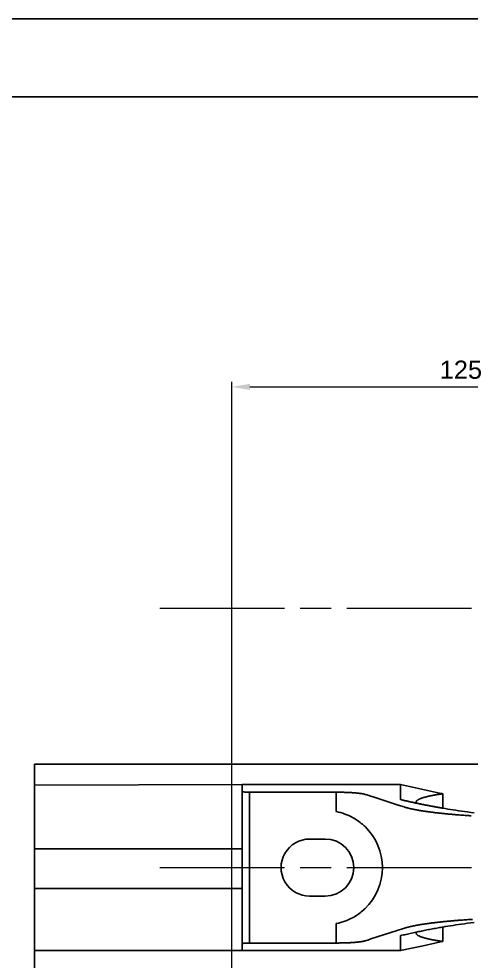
# Model space of a CAD drawing. Header units: millimetres. Extents: x 1269 to 5832, y 527 to 3540.
# Drawn here: x 1930 to 2017.1, y 2620.5 to 2802.1 of the extents above; entities that cross this region are included whole.
import ezdxf

# ---------------------------------------------------------------- set-up
doc = ezdxf.new("R2010")
doc.units = ezdxf.units.MM
doc.linetypes.add('ACAD_ISO08W100', pattern=[36, 24, -3, 6, -3])
doc.linetypes.add('phl_thick', pattern=[0])
doc.layers.add('AM_5', color=7, linetype='Continuous', lineweight=50)
for name, color, linetype in [('HIDDEN', 7, 'Continuous'), ('projection', 7, 'Continuous'), ('THICK', 7, 'Continuous')]:
    doc.layers.add(name, color=color, linetype=linetype)
doc.styles.get("Standard").update_dxf_attribs({"font": 'arial.ttf'})
doc.dimstyles.new('AM_ISO$0', dxfattribs={"dimtxt": 3.5, "dimasz": 3.5, "dimexe": 1, "dimexo": 1, "dimgap": 1.5, "dimtad": 1, "dimdsep": 46, "dimtxsty": 'Standard', "dimcen": 0, "dimclrd": 256, "dimclre": 256, "dimclrt": 7, "dimadec": 0, "dimazin": 2, "dimtp": 0.1, "dimtm": 0.1, "dimtfac": 0.71, "dimtdec": 3, "dimtmove": 0, "dimatfit": 3, "dimfxl": 1, "dimlwd": -1, "dimlwe": -1, "dimarcsym": 1})

# ---------------------------------------------------------------- blocks, each defined once
blk = doc.blocks.new('*D207')
at = {"layer": 'AM_5', "linetype": 'ByBlock', "lineweight": 9, "transparency": 16777216}
for p, q in [((1970.98, 2603.56), (1970.98, 2732.18)), ((1974.48, 2731.18), (2092.48, 2731.18)), ((2095.98, 2603.56), (2095.98, 2732.18))]:
    blk.add_line(p, q, dxfattribs=at)
at = {"layer": 'AM_5', "transparency": 16777216}
for points in [[(1974.48, 2731.77), (1974.48, 2730.6), (1970.98, 2731.18)], [(2092.48, 2731.77), (2092.48, 2730.6), (2095.98, 2731.18)]]:
    blk.add_solid(points, dxfattribs=at)
at = {"layer": 'Defpoints', "color": 0, "transparency": 16777216}
for p in [(2095.98, 2731.18), (1970.98, 2602.56), (2095.98, 2602.56)]:
    blk.add_point(p, dxfattribs=at)
at = {"layer": 'AM_5', "color": 7, "lineweight": 9, "transparency": 16777216, "insert": (2015.1, 2734.47), "char_height": 3.5, "attachment_point": 5}
blk.add_mtext('125', dxfattribs=at)

msp = doc.modelspace()

# ---------------------------------------------------------------- linework, layer by layer
for p, q in [((1821.475, 2802.099), (3010.475, 2802.099)), ((1932.984, 2618.505), (1932.984, 2658.505)), ((1972.984, 2654.553), (1932.984, 2654.424)), ((1972.981, 2642.186), (1932.984, 2642.186)), ((1972.981, 2634.505), (1932.984, 2634.505)), ((1973.03, 2622.553), (1932.984, 2622.553))]:
    msp.add_line(p, q)
at = {"linetype": 'ACAD_ISO08W100', "lineweight": 9}
for p, q in [((1957.134, 2688.553), (2079.452, 2688.553)), ((1957.134, 2638.553), (2075.038, 2638.553))]:
    msp.add_line(p, q, dxfattribs=at)
msp.add_lwpolyline([(1891.475, 2787.099), (2995.475, 2787.099), (2995.475, 1976.099), (1891.475, 1976.099)], close=True)
at = {"layer": 'HIDDEN'}
for points in [[(1972.981, 2653.227), (1972.981, 2653.901), (1972.981, 2654.237), (1972.981, 2654.406), (1972.981, 2654.49), (1972.981, 2654.532), (1972.981, 2654.542), (1972.981, 2654.548), (1972.981, 2654.55), (1972.981, 2654.552), (1972.981, 2654.552), (1972.981, 2654.553), (1972.981, 2654.553), (1972.981, 2654.553), (1972.981, 2654.553), (1972.981, 2654.553), (1972.982, 2654.553), (1972.984, 2654.553), (1973.468, 2654.553), (1988.961, 2654.553), (1996.708, 2654.553), (2000.581, 2654.553), (2002.518, 2654.553), (2003.002, 2654.553), (2003.244, 2654.553), (2003.365, 2654.553), (2003.426, 2654.553), (2003.456, 2654.553), (2003.471, 2654.553), (2003.479, 2654.553), (2003.48, 2654.553), (2003.481, 2654.553), (2003.481, 2654.553), (2003.481, 2654.553), (2003.481, 2654.552), (2003.481, 2654.461), (2003.481, 2652.992), (2003.481, 2652.258), (2003.481, 2651.89), (2003.481, 2651.707), (2003.481, 2651.684), (2003.481, 2651.672), (2003.481, 2651.667), (2003.481, 2651.664), (2003.481, 2651.662), (2003.481, 2651.662), (2003.481, 2651.662), (2003.481, 2651.662), (2003.481, 2651.662), (2003.481, 2651.662), (2003.481, 2651.662), (2003.482, 2651.662), (2003.513, 2651.654), (2003.638, 2651.624), (2003.764, 2651.595), (2003.89, 2651.566), (2004.015, 2651.536), (2004.141, 2651.507), (2004.266, 2651.478), (2004.392, 2651.449), (2004.518, 2651.42), (2004.644, 2651.392), (2004.769, 2651.363), (2004.895, 2651.335), (2005.021, 2651.306), (2005.147, 2651.278), (2005.273, 2651.25), (2005.399, 2651.222), (2005.525, 2651.194), (2005.651, 2651.167), (2005.777, 2651.139), (2005.903, 2651.112), (2006.029, 2651.084), (2006.155, 2651.057), (2006.281, 2651.03), (2006.407, 2651.003), (2006.533, 2650.977), (2006.659, 2650.95), (2006.786, 2650.923), (2006.912, 2650.897), (2007.038, 2650.871), (2007.164, 2650.844), (2007.291, 2650.818), (2007.417, 2650.792), (2007.544, 2650.767), (2007.67, 2650.741), (2007.796, 2650.715), (2007.923, 2650.69), (2008.049, 2650.665), (2008.176, 2650.64), (2008.302, 2650.614), (2008.429, 2650.59), (2008.555, 2650.565), (2008.682, 2650.54), (2008.809, 2650.516), (2008.935, 2650.491), (2009.062, 2650.467), (2009.189, 2650.443), (2009.315, 2650.419), (2009.442, 2650.395), (2009.569, 2650.371), (2009.696, 2650.347), (2009.823, 2650.324), (2009.949, 2650.3), (2010.076, 2650.277), (2010.203, 2650.254), (2010.33, 2650.231), (2010.457, 2650.208), (2010.584, 2650.185), (2010.711, 2650.163), (2010.838, 2650.14), (2010.965, 2650.118), (2011.092, 2650.095), (2011.219, 2650.073), (2011.346, 2650.051), (2011.473, 2650.029), (2011.6, 2650.007), (2011.608, 2650.006), (2011.61, 2650.006), (2011.611, 2650.006), (2011.611, 2650.006), (2011.611, 2650.006), (2011.611, 2650.006), (2011.611, 2650.006), (2011.611, 2650.007), (2011.611, 2650.008), (2011.611, 2650.011), (2011.611, 2650.016), (2011.611, 2650.027), (2011.611, 2650.049), (2011.611, 2650.137), (2011.611, 2650.314), (2011.611, 2650.666), (2011.611, 2651.37), (2011.611, 2652.779)], [(2011.611, 2650.006), (2012.086, 2649.926), (2012.575, 2649.845), (2013.08, 2649.764), (2013.597, 2649.683), (2014.125, 2649.602), (2014.666, 2649.522), (2015.226, 2649.441), (2015.806, 2649.36), (2016.405, 2649.279), (2017.023, 2649.199), (2017.659, 2649.119)], [(1985.981, 2633.053), (1988.981, 2633.053), (1988.981, 2633.053)], [(2017.659, 2627.986), (2017.023, 2627.907), (2016.405, 2627.826), (2015.806, 2627.746), (2015.226, 2627.665), (2014.666, 2627.584), (2014.125, 2627.504), (2013.597, 2627.423), (2013.08, 2627.342), (2012.575, 2627.261), (2012.086, 2627.18), (2011.611, 2627.1)]]:
    msp.add_lwpolyline(points, dxfattribs=at)
msp.add_lwpolyline([(1985.935, 2644.053), (1988.981, 2644.053), (1988.981, 2644.053, -0.9999998), (1988.981, 2633.053)], format="xyb", dxfattribs=at)
at = {"layer": 'projection', "color": 7, "linetype": 'phl_thick'}
msp.add_line((1932.984, 2658.505), (2027.481, 2658.505), dxfattribs=at)
at = {"layer": 'THICK'}
for points in [[(2003.481, 2654.553), (2010.387, 2653.046), (2011.251, 2652.858), (2011.466, 2652.81), (2011.574, 2652.787), (2011.601, 2652.781), (2011.608, 2652.78), (2011.61, 2652.779), (2011.611, 2652.779), (2011.611, 2652.779), (2011.61, 2652.779), (2011.604, 2652.778), (2011.578, 2652.774), (2011.475, 2652.76), (2011.373, 2652.745), (2011.272, 2652.73), (2011.172, 2652.715), (2011.073, 2652.701), (2010.974, 2652.686), (2010.877, 2652.671), (2010.78, 2652.655), (2010.685, 2652.64), (2010.59, 2652.625), (2010.496, 2652.61), (2010.403, 2652.594), (2010.311, 2652.579), (2010.22, 2652.563), (2010.13, 2652.547), (2010.04, 2652.532), (2009.952, 2652.516), (2009.865, 2652.5), (2009.779, 2652.484), (2009.693, 2652.468), (2009.609, 2652.452), (2009.526, 2652.436), (2009.443, 2652.42), (2009.362, 2652.403), (2009.282, 2652.387), (2009.203, 2652.371), (2009.125, 2652.354), (2009.048, 2652.338), (2008.972, 2652.321), (2008.897, 2652.304), (2008.823, 2652.288), (2008.75, 2652.271), (2008.678, 2652.254), (2008.607, 2652.237), (2008.538, 2652.221), (2008.469, 2652.204), (2008.402, 2652.187), (2008.336, 2652.17), (2008.27, 2652.152), (2008.206, 2652.135), (2008.143, 2652.118), (2008.081, 2652.101), (2008.021, 2652.084), (2007.961, 2652.066), (2007.903, 2652.049), (2007.846, 2652.032), (2007.789, 2652.014), (2007.734, 2651.997), (2007.681, 2651.979), (2007.628, 2651.962), (2007.576, 2651.944), (2007.526, 2651.926), (2007.477, 2651.909), (2007.429, 2651.891), (2007.382, 2651.873), (2007.336, 2651.856), (2007.292, 2651.838), (2007.249, 2651.82), (2007.206, 2651.802), (2007.165, 2651.784), (2007.126, 2651.766), (2007.087, 2651.749), (2007.05, 2651.731), (2007.014, 2651.713), (2006.979, 2651.695), (2006.945, 2651.677), (2006.912, 2651.659), (2006.881, 2651.641), (2006.851, 2651.623), (2006.822, 2651.605), (2006.794, 2651.587), (2006.767, 2651.569), (2006.742, 2651.551), (2006.717, 2651.533), (2006.694, 2651.515), (2006.672, 2651.497), (2006.652, 2651.479), (2006.632, 2651.461), (2006.614, 2651.443), (2006.597, 2651.425), (2006.581, 2651.406), (2006.566, 2651.388), (2006.553, 2651.37), (2006.54, 2651.352), (2006.529, 2651.334), (2006.519, 2651.316), (2006.51, 2651.298), (2006.503, 2651.28), (2006.496, 2651.262), (2006.491, 2651.244), (2006.487, 2651.226), (2006.484, 2651.208), (2006.482, 2651.191), (2006.481, 2651.173), (2006.481, 2651.154), (2006.483, 2651.136), (2006.486, 2651.118), (2006.49, 2651.1), (2006.495, 2651.082), (2006.502, 2651.063), (2006.509, 2651.045), (2006.518, 2651.027), (2006.528, 2651.009), (2006.539, 2650.991), (2006.552, 2650.973)], [(2003.481, 2622.553), (2007.868, 2623.51), (2010.062, 2623.989), (2011.159, 2624.228), (2011.433, 2624.288), (2011.57, 2624.318), (2011.605, 2624.325), (2011.609, 2624.326), (2011.611, 2624.327), (2011.611, 2624.328), (2011.611, 2624.33), (2011.611, 2624.336), (2011.611, 2624.36), (2011.611, 2624.547), (2011.611, 2626.043), (2011.611, 2626.792), (2011.611, 2626.979), (2011.611, 2627.072), (2011.611, 2627.096), (2011.611, 2627.099), (2011.611, 2627.099), (2011.611, 2627.1), (2011.611, 2627.1), (2011.611, 2627.1), (2011.611, 2627.1), (2011.61, 2627.1), (2011.608, 2627.099), (2011.54, 2627.088), (2011.27, 2627.041), (2011, 2626.994), (2010.73, 2626.947), (2010.461, 2626.898), (2010.191, 2626.85), (2009.921, 2626.8), (2009.652, 2626.75), (2009.383, 2626.7), (2009.113, 2626.649), (2008.844, 2626.597), (2008.575, 2626.545), (2008.306, 2626.492), (2008.037, 2626.439), (2007.769, 2626.385), (2007.5, 2626.33), (2007.232, 2626.275), (2006.963, 2626.22), (2006.695, 2626.163), (2006.427, 2626.107), (2006.159, 2626.049), (2005.891, 2625.991), (2005.623, 2625.933), (2005.356, 2625.874), (2005.088, 2625.814), (2004.821, 2625.754), (2004.554, 2625.694), (2004.286, 2625.632), (2004.019, 2625.57), (2003.753, 2625.508), (2003.486, 2625.445), (2003.482, 2625.444), (2003.481, 2625.444), (2003.481, 2625.444), (2003.481, 2625.444), (2003.481, 2625.444), (2003.481, 2625.443), (2003.481, 2625.443), (2003.481, 2625.441), (2003.481, 2625.438), (2003.481, 2625.414), (2003.481, 2625.365), (2003.481, 2625.17), (2003.481, 2623.61), (2003.481, 2622.829), (2003.481, 2622.634), (2003.481, 2622.586), (2003.481, 2622.561), (2003.481, 2622.555), (2003.481, 2622.554), (2003.481, 2622.553), (2003.481, 2622.553), (2003.481, 2622.553), (2003.481, 2622.553), (2003.48, 2622.553), (2003.478, 2622.553), (2003.474, 2622.553), (2003.442, 2622.553), (2003.313, 2622.553), (2002.284, 2622.553), (1998.169, 2622.553), (1981.71, 2622.553), (1973.48, 2622.553), (1973.223, 2622.553), (1973.094, 2622.553), (1973.03, 2622.553), (1972.997, 2622.553), (1972.981, 2622.553), (1972.981, 2622.553), (1972.981, 2622.553), (1972.981, 2622.553), (1972.981, 2622.553), (1972.981, 2622.553), (1972.981, 2622.554), (1972.981, 2622.576), (1972.981, 2622.621), (1972.981, 2622.71), (1972.981, 2622.889), (1972.981, 2623.604), (1972.981, 2623.783), (1972.981, 2623.872), (1972.981, 2623.878), (1972.981, 2623.878), (1972.981, 2623.886), (1972.981, 2623.901), (1972.981, 2623.932), (1972.981, 2623.994), (1972.981, 2624.242), (1972.981, 2624.737), (1972.981, 2625.727), (1972.981, 2633.646), (1972.981, 2649.485), (1972.981, 2651.465), (1972.981, 2652.454), (1972.981, 2652.949), (1972.981, 2653.197), (1972.981, 2653.212), (1972.981, 2653.22), (1972.981, 2653.224), (1972.981, 2653.226), (1972.981, 2653.227), (1972.981, 2653.227), (1972.981, 2653.227), (1972.981, 2653.227), (1972.981, 2653.227), (1972.981, 2653.226), (1972.981, 2653.224), (1972.982, 2653.222), (1972.983, 2653.22), (1972.984, 2653.217), (1972.986, 2653.215), (1972.988, 2653.213), (1972.991, 2653.21), (1972.994, 2653.208), (1972.997, 2653.206), (1973, 2653.203), (1973.004, 2653.201), (1973.009, 2653.199), (1973.014, 2653.196), (1973.019, 2653.194), (1973.024, 2653.192), (1973.03, 2653.189), (1973.037, 2653.187), (1973.044, 2653.185), (1973.051, 2653.182), (1973.059, 2653.18), (1973.067, 2653.178), (1973.075, 2653.175), (1973.084, 2653.173), (1973.094, 2653.171), (1973.103, 2653.168), (1973.114, 2653.166), (1973.124, 2653.164), (1973.135, 2653.161), (1973.147, 2653.159), (1973.159, 2653.157), (1973.171, 2653.155), (1973.184, 2653.152), (1973.197, 2653.15), (1973.211, 2653.148), (1973.225, 2653.146), (1973.239, 2653.144), (1973.254, 2653.141), (1973.269, 2653.139), (1973.284, 2653.137), (1973.3, 2653.135), (1973.317, 2653.133), (1973.333, 2653.131), (1973.35, 2653.129), (1973.368, 2653.127), (1973.385, 2653.125), (1973.403, 2653.124), (1973.422, 2653.122), (1973.44, 2653.12), (1973.459, 2653.118), (1973.479, 2653.116), (1973.498, 2653.115), (1973.518, 2653.113), (1973.538, 2653.111), (1973.558, 2653.11), (1973.579, 2653.108), (1973.6, 2653.107), (1973.621, 2653.105), (1973.642, 2653.104), (1973.664, 2653.102), (1973.686, 2653.101), (1973.729, 2653.099), (1973.774, 2653.096), (1973.819, 2653.094), (1973.865, 2653.092), (1973.911, 2653.09), (1973.957, 2653.088), (1974.003, 2653.087), (1974.05, 2653.085), (1974.143, 2653.083), (1974.189, 2653.082), (1974.235, 2653.082), (1974.281, 2653.081), (1974.326, 2653.081), (1974.371, 2653.08), (1974.415, 2653.08), (1974.427, 2653.08), (1974.429, 2653.08), (1974.431, 2653.08), (1974.431, 2653.08), (1974.431, 2653.08), (1974.431, 2653.08), (1974.431, 2653.079), (1974.431, 2653.077), (1974.431, 2653.073), (1974.431, 2653.058), (1974.431, 2652.935), (1974.431, 2652.445), (1974.431, 2651.465), (1974.431, 2647.545), (1974.431, 2639.705), (1974.431, 2624.025)], [(1974.431, 2653.08), (1983.794, 2653.08), (1988.475, 2653.08), (1990.816, 2653.08), (1991.108, 2653.08), (1991.111, 2653.08), (1991.111, 2653.08), (1991.113, 2653.08), (1991.116, 2653.08), (1991.122, 2653.08), (1991.134, 2653.08), (1991.158, 2653.08), (1991.205, 2653.08), (1991.397, 2653.079), (1991.591, 2653.078), (1991.786, 2653.076), (1991.982, 2653.073), (1992.179, 2653.07), (1992.375, 2653.066), (1992.572, 2653.061), (1992.768, 2653.056), (1992.964, 2653.049), (1993.158, 2653.042), (1993.35, 2653.034), (1993.446, 2653.03), (1993.541, 2653.026), (1993.635, 2653.021), (1993.729, 2653.017), (1993.822, 2653.012), (1993.914, 2653.007), (1994.005, 2653.002), (1994.096, 2652.996), (1994.185, 2652.991), (1994.274, 2652.985), (1994.362, 2652.979), (1994.448, 2652.973), (1994.534, 2652.967), (1994.618, 2652.96), (1994.702, 2652.954), (1994.784, 2652.947), (1994.864, 2652.94), (1994.944, 2652.933), (1995.022, 2652.926), (1995.099, 2652.919), (1995.174, 2652.911), (1995.248, 2652.904), (1995.321, 2652.896), (1995.392, 2652.889), (1995.462, 2652.881), (1995.53, 2652.873), (1995.596, 2652.865), (1995.661, 2652.856), (1995.724, 2652.848), (1995.786, 2652.84), (1995.846, 2652.831), (1995.904, 2652.823), (1995.961, 2652.814), (1996.016, 2652.805), (1996.07, 2652.797), (1996.121, 2652.788), (1996.171, 2652.779), (1996.22, 2652.77), (1996.266, 2652.761), (1996.311, 2652.752), (1996.354, 2652.743), (1996.396, 2652.734), (1996.435, 2652.725), (1996.473, 2652.716), (1996.51, 2652.706), (1996.544, 2652.697), (1996.577, 2652.688), (1996.609, 2652.679), (1996.638, 2652.67), (1996.642, 2652.668), (1996.642, 2652.668), (1996.643, 2652.668), (1996.644, 2652.668), (1996.648, 2652.666), (1996.656, 2652.664), (1996.689, 2652.653), (1996.756, 2652.632), (1997.021, 2652.546), (1997.551, 2652.375), (1998.612, 2652.034), (2000.734, 2651.35), (2002.855, 2650.667), (2003.916, 2650.325), (2004.182, 2650.24), (2004.198, 2650.234), (2004.202, 2650.233), (2004.207, 2650.232), (2004.217, 2650.228), (2004.255, 2650.216), (2004.334, 2650.192), (2004.414, 2650.167), (2004.497, 2650.143), (2004.583, 2650.118), (2004.67, 2650.094), (2004.76, 2650.07), (2004.852, 2650.045), (2004.946, 2650.021), (2005.042, 2649.996), (2005.091, 2649.984), (2005.141, 2649.972), (2005.191, 2649.96), (2005.242, 2649.948), (2005.293, 2649.936), (2005.345, 2649.923), (2005.397, 2649.911), (2005.45, 2649.899), (2005.504, 2649.887), (2005.558, 2649.875), (2005.612, 2649.863), (2005.668, 2649.851), (2005.723, 2649.839), (2005.78, 2649.827), (2005.837, 2649.815), (2005.894, 2649.803), (2005.952, 2649.791), (2006.011, 2649.779), (2006.07, 2649.767), (2006.13, 2649.755), (2006.19, 2649.743), (2006.251, 2649.731), (2006.312, 2649.719), (2006.374, 2649.707), (2006.437, 2649.695), (2006.5, 2649.683), (2006.564, 2649.671), (2006.628, 2649.66), (2006.693, 2649.648), (2006.758, 2649.636), (2006.824, 2649.624), (2006.891, 2649.612), (2006.958, 2649.601), (2007.026, 2649.589), (2007.163, 2649.565), (2007.302, 2649.542), (2007.443, 2649.519), (2007.587, 2649.496), (2007.733, 2649.473), (2007.881, 2649.45), (2008.031, 2649.427), (2008.184, 2649.404), (2008.339, 2649.382), (2008.495, 2649.359), (2008.654, 2649.337), (2008.816, 2649.314), (2008.979, 2649.292), (2009.145, 2649.27), (2009.312, 2649.248), (2009.482, 2649.226), (2009.654, 2649.205), (2009.828, 2649.183), (2010.004, 2649.162), (2010.182, 2649.14), (2010.362, 2649.119), (2010.544, 2649.098), (2010.728, 2649.078), (2010.914, 2649.057), (2011.102, 2649.036), (2011.292, 2649.016), (2011.484, 2648.996), (2011.678, 2648.976), (2011.874, 2648.956), (2012.071, 2648.936), (2012.271, 2648.917), (2012.472, 2648.897), (2012.675, 2648.878), (2012.88, 2648.859), (2013.087, 2648.84), (2013.295, 2648.822), (2013.505, 2648.803), (2013.717, 2648.785), (2013.93, 2648.767), (2014.145, 2648.749), (2014.362, 2648.731), (2014.58, 2648.714), (2014.8, 2648.697), (2015.022, 2648.679), (2015.245, 2648.663), (2015.469, 2648.646), (2015.695, 2648.629), (2015.922, 2648.613), (2016.151, 2648.597), (2016.381, 2648.581), (2016.612, 2648.566), (2016.845, 2648.55), (2017.078, 2648.535)], [(1991.111, 2649.345), (1991.111, 2653.08)], [(1991.111, 2649.345), (1991.526, 2649.254), (1991.943, 2649.147), (1992.356, 2649.022), (1992.762, 2648.883), (1993.158, 2648.729), (1993.541, 2648.563), (1993.908, 2648.387), (1994.258, 2648.204), (1994.588, 2648.017), (1994.896, 2647.827), (1995.181, 2647.639), (1995.445, 2647.454), (1995.694, 2647.266), (1995.928, 2647.081), (1996.142, 2646.902), (1996.334, 2646.734), (1996.502, 2646.58), (1996.642, 2646.446)], [(1996.642, 2630.66), (1996.502, 2630.525), (1996.334, 2630.372), (1996.142, 2630.203), (1995.928, 2630.024), (1995.694, 2629.839), (1995.445, 2629.652), (1995.181, 2629.467), (1994.896, 2629.279), (1994.588, 2629.089), (1994.258, 2628.901), (1993.908, 2628.718), (1993.541, 2628.542), (1993.158, 2628.377), (1992.762, 2628.223), (1992.356, 2628.083), (1991.943, 2627.959), (1991.526, 2627.851), (1991.111, 2627.761)], [(1972.981, 2623.878), (1972.981, 2623.881), (1972.982, 2623.884), (1972.984, 2623.887), (1972.986, 2623.89), (1972.989, 2623.893), (1972.992, 2623.896), (1972.996, 2623.899), (1973.001, 2623.902), (1973.006, 2623.905), (1973.012, 2623.908), (1973.018, 2623.911), (1973.025, 2623.914), (1973.033, 2623.917), (1973.041, 2623.92), (1973.05, 2623.923), (1973.06, 2623.926), (1973.07, 2623.929), (1973.081, 2623.932), (1973.092, 2623.935), (1973.104, 2623.938), (1973.117, 2623.94), (1973.13, 2623.943), (1973.158, 2623.949), (1973.189, 2623.954), (1973.221, 2623.959), (1973.255, 2623.964), (1973.291, 2623.969), (1973.329, 2623.974), (1973.369, 2623.978), (1973.409, 2623.983), (1973.452, 2623.987), (1973.497, 2623.991), (1973.543, 2623.995), (1973.591, 2623.998), (1973.641, 2624.002), (1973.693, 2624.005), (1973.746, 2624.008), (1973.8, 2624.011), (1973.856, 2624.013), (1973.912, 2624.016), (1973.969, 2624.018), (1974.028, 2624.02), (1974.086, 2624.021), (1974.205, 2624.024), (1974.324, 2624.025), (1974.383, 2624.025), (1974.412, 2624.025), (1974.427, 2624.025), (1974.431, 2624.025), (1974.431, 2624.025), (1974.432, 2624.025), (1974.433, 2624.025), (1974.436, 2624.025), (1974.447, 2624.025), (1974.468, 2624.025), (1974.555, 2624.025), (1975.94, 2624.025), (1981.482, 2624.025), (1987.024, 2624.025), (1989.795, 2624.025), (1990.488, 2624.025), (1990.835, 2624.025), (1991.008, 2624.025), (1991.094, 2624.025), (1991.105, 2624.025), (1991.111, 2624.025), (1991.112, 2624.025), (1991.12, 2624.025), (1991.134, 2624.025), (1991.247, 2624.026), (1991.36, 2624.026), (1991.475, 2624.027), (1991.589, 2624.027), (1991.82, 2624.03), (1992.053, 2624.033), (1992.285, 2624.038), (1992.518, 2624.043), (1992.751, 2624.05), (1992.982, 2624.057), (1993.097, 2624.061), (1993.212, 2624.065), (1993.326, 2624.07), (1993.439, 2624.075), (1993.551, 2624.08), (1993.663, 2624.086), (1993.773, 2624.091), (1993.883, 2624.097), (1993.991, 2624.103), (1994.098, 2624.11), (1994.204, 2624.116), (1994.309, 2624.123), (1994.412, 2624.13), (1994.514, 2624.138), (1994.614, 2624.145), (1994.712, 2624.153), (1994.809, 2624.161), (1994.904, 2624.169), (1994.997, 2624.177), (1995.089, 2624.186), (1995.178, 2624.195), (1995.265, 2624.204), (1995.351, 2624.213), (1995.434, 2624.222), (1995.515, 2624.231), (1995.594, 2624.241), (1995.671, 2624.251), (1995.708, 2624.255), (1995.745, 2624.26), (1995.782, 2624.265), (1995.817, 2624.27), (1995.853, 2624.275), (1995.887, 2624.28), (1995.921, 2624.285), (1995.955, 2624.291), (1995.988, 2624.296), (1996.02, 2624.301), (1996.052, 2624.306), (1996.083, 2624.311), (1996.114, 2624.316), (1996.143, 2624.322), (1996.173, 2624.327), (1996.202, 2624.332), (1996.23, 2624.338), (1996.257, 2624.343), (1996.284, 2624.348), (1996.311, 2624.354), (1996.336, 2624.359), (1996.361, 2624.364), (1996.386, 2624.37), (1996.41, 2624.375), (1996.433, 2624.38), (1996.456, 2624.386), (1996.478, 2624.391), (1996.5, 2624.397), (1996.521, 2624.402), (1996.541, 2624.408), (1996.561, 2624.413), (1996.58, 2624.419), (1996.599, 2624.424), (1996.617, 2624.429), (1996.634, 2624.435), (1996.639, 2624.436), (1996.641, 2624.437), (1996.642, 2624.437), (1996.643, 2624.438), (1996.645, 2624.438), (1996.684, 2624.451), (1996.841, 2624.502), (1997.155, 2624.603), (1997.783, 2624.805), (2002.807, 2626.423), (2004.063, 2626.828), (2004.141, 2626.853), (2004.18, 2626.866), (2004.2, 2626.872), (2004.222, 2626.879), (2004.268, 2626.893), (2004.314, 2626.908), (2004.361, 2626.922), (2004.409, 2626.937), (2004.457, 2626.951), (2004.507, 2626.966), (2004.557, 2626.98), (2004.608, 2626.994), (2004.659, 2627.009), (2004.712, 2627.023), (2004.765, 2627.038), (2004.819, 2627.052), (2004.874, 2627.066), (2004.929, 2627.081), (2004.986, 2627.095), (2005.043, 2627.11), (2005.101, 2627.124), (2005.16, 2627.138), (2005.219, 2627.153), (2005.279, 2627.167), (2005.34, 2627.181), (2005.402, 2627.196), (2005.465, 2627.21), (2005.528, 2627.224), (2005.593, 2627.238), (2005.658, 2627.253), (2005.723, 2627.267), (2005.79, 2627.281), (2005.857, 2627.295), (2005.925, 2627.309), (2005.994, 2627.324), (2006.064, 2627.338), (2006.135, 2627.352), (2006.206, 2627.366), (2006.278, 2627.38), (2006.351, 2627.394), (2006.425, 2627.408), (2006.499, 2627.422), (2006.575, 2627.436), (2006.651, 2627.45), (2006.728, 2627.464), (2006.805, 2627.478), (2006.884, 2627.492), (2006.963, 2627.506), (2007.043, 2627.52), (2007.124, 2627.534), (2007.206, 2627.547), (2007.288, 2627.561), (2007.371, 2627.575), (2007.455, 2627.589), (2007.54, 2627.602), (2007.626, 2627.616), (2007.712, 2627.63), (2007.799, 2627.643), (2007.887, 2627.657), (2007.975, 2627.67), (2008.065, 2627.684), (2008.155, 2627.697), (2008.246, 2627.711), (2008.338, 2627.724), (2008.43, 2627.737), (2008.524, 2627.751), (2008.618, 2627.764), (2008.712, 2627.777), (2008.808, 2627.79), (2008.904, 2627.803), (2009.001, 2627.816), (2009.099, 2627.83), (2009.198, 2627.843), (2009.297, 2627.856), (2009.397, 2627.868), (2009.498, 2627.881), (2009.599, 2627.894), (2009.702, 2627.907), (2009.805, 2627.92), (2009.908, 2627.932), (2010.013, 2627.945), (2010.118, 2627.958), (2010.224, 2627.97), (2010.331, 2627.983), (2010.438, 2627.995), (2010.546, 2628.008), (2010.655, 2628.02), (2010.764, 2628.032), (2010.874, 2628.044), (2010.985, 2628.057), (2011.097, 2628.069), (2011.209, 2628.081), (2011.322, 2628.093), (2011.436, 2628.105), (2011.55, 2628.117), (2011.665, 2628.129), (2011.781, 2628.14), (2011.897, 2628.152), (2012.014, 2628.164), (2012.132, 2628.175), (2012.25, 2628.187), (2012.369, 2628.199), (2012.488, 2628.21), (2012.609, 2628.221), (2012.729, 2628.233), (2012.851, 2628.244), (2012.973, 2628.255), (2013.096, 2628.266), (2013.219, 2628.277), (2013.343, 2628.288), (2013.468, 2628.299), (2013.593, 2628.31), (2013.719, 2628.321), (2013.845, 2628.332), (2013.972, 2628.342), (2014.099, 2628.353), (2014.228, 2628.363), (2014.356, 2628.374), (2014.485, 2628.384), (2014.615, 2628.395), (2014.877, 2628.415), (2015.14, 2628.435), (2015.406, 2628.455), (2015.673, 2628.475), (2015.943, 2628.494), (2016.214, 2628.513), (2016.488, 2628.532), (2016.764, 2628.55), (2017.041, 2628.568), (2017.32, 2628.586)], [(1991.111, 2624.025), (1991.111, 2627.761)], [(2006.552, 2626.133), (2006.541, 2626.118), (2006.532, 2626.103), (2006.523, 2626.088), (2006.515, 2626.073), (2006.508, 2626.058), (2006.502, 2626.043), (2006.497, 2626.028), (2006.492, 2626.013), (2006.488, 2625.998), (2006.485, 2625.983), (2006.483, 2625.968), (2006.482, 2625.954), (2006.481, 2625.939), (2006.481, 2625.924), (2006.482, 2625.909), (2006.484, 2625.894), (2006.487, 2625.879), (2006.49, 2625.865), (2006.494, 2625.85), (2006.499, 2625.835), (2006.505, 2625.82), (2006.511, 2625.806), (2006.518, 2625.791), (2006.526, 2625.776), (2006.535, 2625.761), (2006.545, 2625.746), (2006.555, 2625.731), (2006.567, 2625.717), (2006.579, 2625.702), (2006.592, 2625.687), (2006.605, 2625.672), (2006.62, 2625.657), (2006.635, 2625.642), (2006.651, 2625.627), (2006.668, 2625.613), (2006.686, 2625.598), (2006.704, 2625.583), (2006.724, 2625.568), (2006.744, 2625.553), (2006.765, 2625.538), (2006.787, 2625.523), (2006.809, 2625.509), (2006.832, 2625.494), (2006.857, 2625.479), (2006.882, 2625.464), (2006.907, 2625.449), (2006.934, 2625.435), (2006.961, 2625.42), (2006.99, 2625.405), (2007.019, 2625.39), (2007.048, 2625.376), (2007.079, 2625.361), (2007.111, 2625.346), (2007.143, 2625.331), (2007.176, 2625.317), (2007.21, 2625.302), (2007.244, 2625.287), (2007.28, 2625.273), (2007.316, 2625.258), (2007.353, 2625.244), (2007.391, 2625.229), (2007.43, 2625.214), (2007.469, 2625.2), (2007.509, 2625.185), (2007.55, 2625.171), (2007.592, 2625.156), (2007.635, 2625.142), (2007.678, 2625.127), (2007.722, 2625.113), (2007.767, 2625.099), (2007.813, 2625.084), (2007.859, 2625.07), (2007.907, 2625.056), (2007.955, 2625.041), (2008.003, 2625.027), (2008.053, 2625.013), (2008.103, 2624.999), (2008.155, 2624.984), (2008.206, 2624.97), (2008.259, 2624.956), (2008.312, 2624.942), (2008.367, 2624.928), (2008.422, 2624.914), (2008.477, 2624.9), (2008.534, 2624.886), (2008.591, 2624.872), (2008.649, 2624.858), (2008.707, 2624.845), (2008.767, 2624.831), (2008.827, 2624.817), (2008.887, 2624.803), (2008.949, 2624.79), (2009.011, 2624.776), (2009.074, 2624.762), (2009.138, 2624.749), (2009.202, 2624.735), (2009.267, 2624.722), (2009.333, 2624.708), (2009.399, 2624.695), (2009.467, 2624.681), (2009.534, 2624.668), (2009.603, 2624.655), (2009.672, 2624.642), (2009.742, 2624.628), (2009.813, 2624.615), (2009.884, 2624.602), (2009.956, 2624.589), (2010.028, 2624.576), (2010.102, 2624.563), (2010.175, 2624.55), (2010.25, 2624.537), (2010.325, 2624.525), (2010.401, 2624.512), (2010.477, 2624.499), (2010.554, 2624.486), (2010.632, 2624.474), (2010.71, 2624.461), (2010.789, 2624.449), (2010.949, 2624.424), (2011.111, 2624.399), (2011.275, 2624.375), (2011.442, 2624.351), (2011.611, 2624.327)]]:
    msp.add_lwpolyline(points, dxfattribs=at)
msp.add_lwpolyline([(1985.981, 2644.053, 1.0000002), (1985.981, 2633.053)], format="xyb", dxfattribs=at)
msp.add_ellipse((1988.981, 2638.553), major_axis=(-11, 0), ratio=1, start_param=2.3412869, end_param=3.9418984, dxfattribs=at)

# ---------------------------------------------------------------- dimensions: what is measured, and where the dimension line sits
at = {"layer": 'AM_5', "lineweight": 9}
dim = msp.add_linear_dim(base=(2095.981, 2731.184), p1=(1970.982, 2602.56), p2=(2095.981, 2602.56), dimstyle='AM_ISO$0', override={"dimlwd": 9, "dimlwe": 9}, dxfattribs=at)
dim.commit()
dim.dimension.update_dxf_attribs({"geometry": '*D207', "text_midpoint": (2015.101, 2731.184), "dimtype": 160})

doc.saveas('drawing.dxf')
